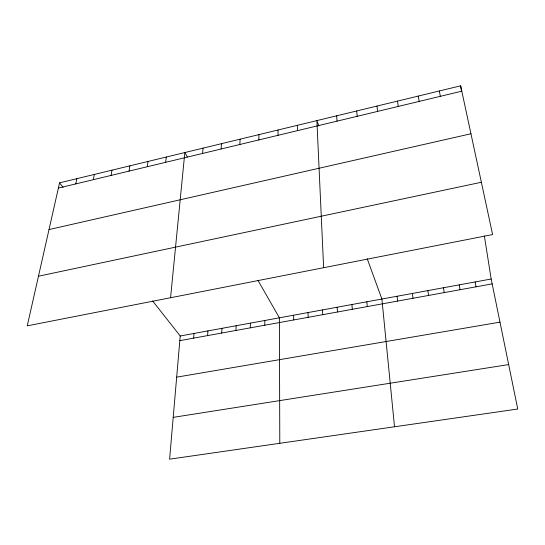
<?xml version="1.0" encoding="UTF-8"?>
<svg xmlns="http://www.w3.org/2000/svg" width="545" height="545" viewBox="0 0 545 545"><rect width="100%" height="100%" fill="white"/><g stroke="black" fill="none" stroke-linecap="round" stroke-linejoin="round"><path stroke-width="0.82" d="M264.788 325.208L264.836 320.48M258.841 139.929L258.943 134.615M250.305 327.838L250.414 323.124M235.951 330.447L236.121 325.74M239.875 144.486L240.086 139.179M221.726 333.029L221.958 328.335M221.134 148.989L221.447 143.689M207.631 335.597L207.917 330.91M193.659 338.132L194.006 333.458M202.617 153.438L203.033 148.145M152.641 300.976L180.218 335.986L169.604 459.176L517.75 409.022L491.168 279.013L484.355 235.883M170.571 297.734L184.83 152.546L187.371 156.98M165.673 162.315L166.3 157.028M147.259 166.736L147.981 161.463M129.063 171.11L129.88 165.837M111.085 175.429L111.998 170.163M93.311 179.7L94.319 174.441M75.748 183.917L76.845 178.671M59.569 182.847L27.25 325.842L492.612 234.568L460.648 85.824L59.569 182.847L63.125 187.364M58.383 188.086L461.792 91.172M49.009 229.568L470.948 133.763M38.463 276.22L481.371 182.262M180.218 335.986L491.168 279.013M179.816 340.652L492.162 283.884M176.669 377.16L499.99 322.149M173.208 417.368L508.662 364.578M257.935 280.314L279.387 317.817L279.796 443.303M318.839 125.956L316.883 120.602L323.635 267.711M367.194 258.691L381.895 299.035L394.519 426.776M439.331 90.981L440.34 96.322M475.117 281.956L476.037 286.813M459.217 284.865L460.055 289.722M418.288 96.07L419.159 101.411M460.648 85.824L461.567 91.683M443.467 287.753L444.23 292.597M427.859 290.614L428.547 295.445M397.503 101.098L398.245 106.439M412.395 293.442L413.015 298.272M376.977 106.064L377.59 111.405M397.073 296.255L397.618 301.065M356.696 110.969L357.186 116.303M366.846 301.787L367.255 306.583M351.941 304.519L352.281 309.308M336.667 115.812L337.035 121.147M337.171 307.23L337.444 312.006M322.531 309.907L322.735 314.676M308.02 312.571L308.163 317.326M297.338 125.33L297.468 130.65M293.639 315.201L293.721 319.949M278.025 130.003L278.039 135.317"/></g></svg>
